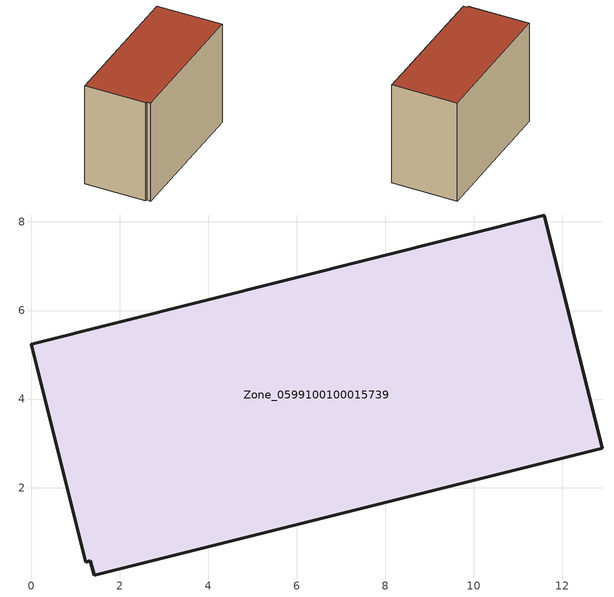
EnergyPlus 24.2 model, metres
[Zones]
Zone_0599100100015739
 floor ground (C_G): 1.34,0.34 1.23,0.32 0,5.24 11.59,8.16 12.9,2.89 1.42,0.03 z0
 wall outside (C_F): 12.9,2.89 11.59,8.16 0,5.24 1.23,0.32 1.34,0.34 1.42,0.03 12.9,2.89 z0:8.67
 roof outside (C_R): 1.42,0.03 12.9,2.89 11.59,8.16 0,5.24 1.23,0.32 1.34,0.34 z8.67
[BUILDING]
Pand.0599100100015739: North Axis=0; Terrain=City; Loads Convergence Tolerance Value=0.04; Temperature Convergence Tolerance Value=0.4; Solar Distribution=FullExterior; Maximum Number of Warmup Days=25; Minimum Number of Warmup Days=1
[Site:Location]
Rotterdam.The.Hague.AP_ZH_NLD Design_Conditions: Latitude=51.96; Longitude=4.45; Time Zone=1; Elevation=-4.5
[SITE:GROUNDTEMPERATURE:BUILDINGSURFACE]
18, 18, 18, 18, 18, 18, 18, 18, 18, 18, 18, 18
[MATERIAL] Thermal Absorptance=0.9; Solar Absorptance=0.7; Visible Absorptance=0.7
Name | Roughness | Thickness | Conductivity | Density | Specific Heat
G.TI.2015-2018 | MediumSmooth | 0.15 | 0.0428571 | 540 | 1210
F.TI.2015-2018 | Rough | 0.3 | 0.0666667 | 1920 | 840
R.TI.2015-2018 | MediumRough | 0.2 | 0.0333333 | 1500 | 1000
[CONSTRUCTION]
C_G: G.TI.2015-2018
C_F: F.TI.2015-2018
C_R: R.TI.2015-2018
[ZONE]
Zone_0599100100015739: Type=1; Multiplier=1; Ceiling Height=Autocalculate; Volume=Autocalculate; Floor Area=autocalculate; Part of Total Floor Area=Yes
[ZONEINFILTRATION:DESIGNFLOWRATE]
Infil_Zone_0599100100015739: Zone or ZoneList or Space or SpaceList=Zone_0599100100015739; Schedule=AlwaysOn; Design Flow Rate Calculation Method=Flow/Area; Flow Rate per Floor Area=0.0015; Constant Term Coefficient=1; Temperature Term Coefficient=0; Velocity Term Coefficient=0; Velocity Squared Term Coefficient=0
[HVACTEMPLATE:ZONE:IDEALLOADSAIRSYSTEM]
Zone_0599100100015739: Maximum Heating Supply Air Temperature=50; Minimum Cooling Supply Air Temperature=13; Maximum Heating Supply Air Humidity Ratio=0.0156; Minimum Cooling Supply Air Humidity Ratio=0.0077; Heating Limit=NoLimit; Cooling Limit=NoLimit; Dehumidification Control Type=ConstantSensibleHeatRatio; Cooling Sensible Heat Ratio=0.7; Dehumidification Setpoint=60; Humidification Control Type=None; Humidification Setpoint=30; Outdoor Air Method=None; Outdoor Air Flow Rate per Person=0.00944; Outdoor Air Flow Rate per Zone Floor Area=0; Outdoor Air Flow Rate per Zone=0; Demand Controlled Ventilation Type=None; Outdoor Air Economizer Type=NoEconomizer; Heat Recovery Type=None; Sensible Heat Recovery Effectiveness=0.7; Latent Heat Recovery Effectiveness=0.65
[ZONECONTROL:THERMOSTAT]
ThermostatControl_Zone_0599100100015739: Zone or ZoneList=Zone_0599100100015739; Control Type Schedule=DualSetpointControlType; Control 1=Thermostat_Zone_0599100100015739; Temperature Difference Between Cutout And Setpoint=0
[THERMOSTATSETPOINT:DUALSETPOINT]
Thermostat_Zone_0599100100015739: Heating Setpoint Temperature Schedule=HeatingSetpoint_Zone_0599100100015739; Cooling Setpoint Temperature Schedule=CoolingSetpoint_Zone_0599100100015739
[SCHEDULE:COMPACT]
HeatingSetpoint_Zone_0599100100015739: Through: 12/31, For: AllDays, Until: 24:00, 21
CoolingSetpoint_Zone_0599100100015739: Through: 12/31, For: AllDays, Until: 24:00, 24
DualSetpointControlType: Through: 12/31, For: AllDays, Until: 24:00, 4
AlwaysOn: Through: 12/31, For: AllDays, Until: 24:00, 1
